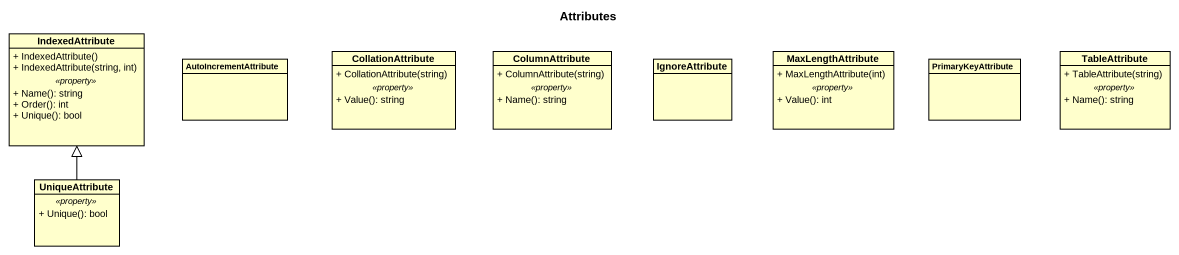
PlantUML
@startuml
title Attributes
hide circle
hide empty members
skinparam classAttributeIconSize 0
class IndexedAttribute {
  + IndexedAttribute()
  + IndexedAttribute(string, int)
  .. <<property>> ..
  + Name(): string
  + Order(): int
  + Unique(): bool
}
class AutoIncrementAttribute
class CollationAttribute {
  + CollationAttribute(string)
  .. <<property>> ..
  + Value(): string
}
class ColumnAttribute {
  + ColumnAttribute(string)
  .. <<property>> ..
  + Name(): string
}
class IgnoreAttribute
class MaxLengthAttribute {
  + MaxLengthAttribute(int)
  .. <<property>> ..
  + Value(): int
}
class PrimaryKeyAttribute
class TableAttribute {
  + TableAttribute(string)
  .. <<property>> ..
  + Name(): string
}
class UniqueAttribute {
  .. <<property>> ..
  + Unique(): bool
}
UniqueAttribute -up-|> IndexedAttribute
@enduml
